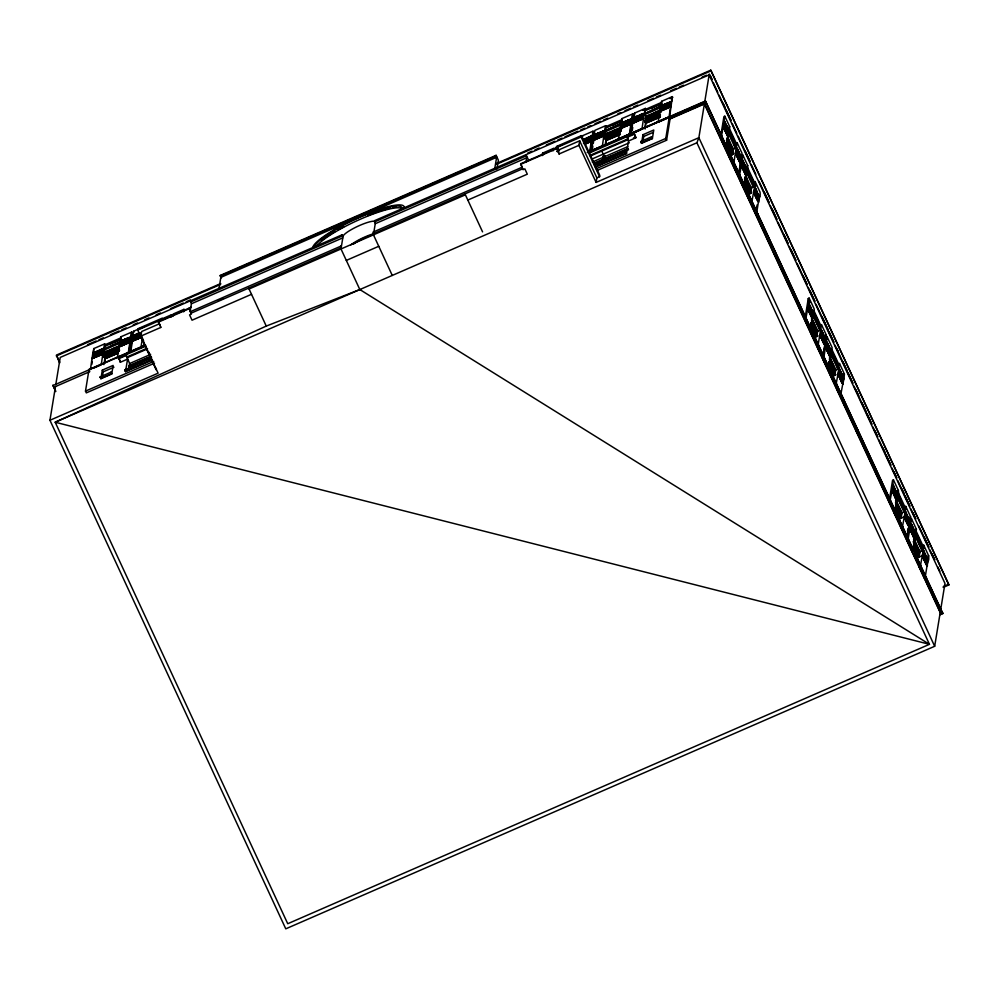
<?xml version="1.0" encoding="UTF-8"?>
<svg xmlns="http://www.w3.org/2000/svg" width="999" height="999" viewBox="0 0 999 999"><rect width="100%" height="100%" fill="white"/><g stroke="black" fill="none" stroke-linecap="round" stroke-linejoin="round"><path stroke-width="1.5" d="M725.499 125.911C725.873 129.383 729.233 132.842 726.46 127.285C723.451 122.34 727.035 134.241 727.459 129.52L725.249 124.75L725.099 128.247L727.309 133.004L727.921 129.321C728.521 126.511 723.738 123.589 725.749 124.313M727.222 130.919L725.736 126.948M737.312 152.785L739.422 157.442L738.211 152.81L739.959 157.218L738.698 155.232M743.493 165.359L745.242 169.768L743.756 165.797M743.506 164.76C746.041 173.639 746.84 166.883 743.044 164.985M755.331 191.633L757.292 196.154L755.793 191.246L758.253 196.753L759.19 196.116L758.74 195.155L757.841 195.542L758.74 195.155M812.312 313.336C814.41 313.211 811.812 310.389 813.174 313.187L812.574 316.87L812.724 312.212L811.5 312.874L809.627 308.142M823.875 339.136L823.501 341.608L824.55 337.724L822.427 332.48L821.528 332.879L821.927 334.091L822.839 333.691L822.427 332.48M841.071 375.999L842.244 378.009L840.234 373.139L841.882 378.184L839.897 374.375L840.359 371.815L839.759 375.499L841.97 380.269L839.859 376.885M894.142 489.597L896.315 494.418L894.217 489.572L894.08 491.371L895.803 494.08M906.218 515.859C907.854 512.649 906.405 516.958 908.84 519.492L908.241 523.189L906.031 518.419L906.18 514.922L908.391 519.692L908.166 521.078L905.968 516.283L907.454 520.267L908.066 521.128L909.29 520.467L909.14 525.124L909.739 521.441L909.377 519.992L908.466 520.379L908.878 521.59L909.777 521.203L909.377 519.992M914.335 533.266L912.237 528.421L914.335 533.266L913.523 535.739L914.572 531.855L912.437 526.61L911.538 526.997L911.95 528.209M924.437 554.932C926.972 563.811 927.759 557.055 923.963 555.157M59.59 363.024L56.456 355.07L220.742 283.541M55.632 391.596L52.922 385.152L55.682 391.121M696.902 142.782L929.445 644.318L287.737 923.725L55.195 422.227L696.902 142.782L698.863 137.687L704.382 103.983L940.196 612.587L934.677 646.278L285.776 928.833L49.95 420.267L55.469 386.576M55.782 384.627L60.24 357.417L342.207 234.765L343.057 236.313A17.832 3.322 -24.9 0 1 357.804 226.286A17.832 3.322 -24.9 0 1 375.124 221.416M154.545 363.174L86.314 392.882L85.489 391.121L89.036 369.455L90.422 369.518L92.845 353.034L103.659 348.326L93.756 353.084L93.719 356.668M104.52 355.731L104.67 343.856L93.856 348.564L92.845 353.034M91.808 364.41L92.308 361.413M93.282 355.432L93.856 348.564M93.444 358.379L93.069 357.255L94.068 356.818L94.48 357.704L93.481 358.129L93.069 357.255M93.756 353.084L94.793 352.41L95.192 353.296M94.43 357.942L94.068 356.818M94.106 356.581L94.705 352.884L93.719 353.321L93.119 357.005L94.106 356.581L94.518 357.467M94.793 352.41L95.117 353.771M95.742 352.222L96.766 351.548L97.178 352.435M95.305 356.593L95.704 354.233M96.004 356.193L95.017 356.631L96.004 356.193L96.416 357.08M98.401 356.218C98.551 354.37 96.091 355.432 97.415 356.643M97.727 351.361L98.751 350.686L99.163 351.561M100.3 355.394C100.424 353.571 98.114 354.583 99.388 355.781M100.649 349.862L101.011 350.986L100.649 349.862L99.75 350.249L100.112 351.373M99.962 354.033L100.562 350.337L95.704 352.46L95.092 356.144L99.962 354.033L100.337 355.144M100.562 350.337L100.549 352.16L96.591 353.471M101.286 354.957L100.911 353.833L101.91 353.409L102.31 354.283M102.997 350.125L102.622 349.001L101.636 349.425L101.361 354.483L100.949 353.596L101.561 349.912L102.547 349.475L102.36 354.046M102.273 354.533L101.91 353.409M102.622 349.001L102.959 350.362L101.973 350.786M93.132 368.344L101.236 364.81L103.659 348.326M103.859 348.763L104.67 343.856M100.911 378.733L102.323 370.117L113.137 365.409L111.726 374.013L100.911 378.733L100.1 376.96L100.986 378.296L110.452 374.175M103.896 364.61L104.858 358.741L103.908 356.094L118.781 349.625M112.313 351.498L105.557 351.985L104.808 356.568L112.338 351.361M102.248 377.335L103.147 371.89L102.323 370.117M104.645 363.087L105.295 358.653L117.894 353.334M112.525 351.273C113.174 353.022 113.574 352.522 105.232 356.481M112.6 350.849L112.949 348.663L112.7 351.074L106.019 351.685L110.065 351.398M112.725 353.221L113.087 351.036L119.655 350.199L116.883 351.411M119.643 346.191L113.262 350.824L113.511 348.414L119.156 346.228M100.1 376.96L110.926 372.165L111.726 374.013M116.159 357.617L117.457 357.742L119.88 341.258L130.906 336.988L131.706 332.08L120.891 336.788L119.88 341.258M110.365 343.968L121.179 339.26L120.891 336.788M120.479 346.603L120.117 345.479M121.179 339.26L114.435 342.095M120.767 344.892L120.754 341.546L120.155 345.242L121.141 344.805L121.741 341.121L104.42 348.726M125.824 369.717L127.56 359.128L120.355 362.262L118.856 357.867L122.465 356.293L122.602 355.419L145.292 345.542M121.478 346.166L121.104 345.042L105.145 351.96M121.791 340.871C116.808 342.794 133.704 335.439 128.634 337.899M121.753 344.455L121.741 341.121M122.465 345.741L122.09 344.618L123.089 344.18L123.501 345.067M122.502 345.492L122.74 340.684L127.61 338.561L127.585 340.397M122.815 340.209L123.189 341.333L124.213 340.659L123.814 339.772L122.815 340.209L123.227 341.084L124.213 340.659M122.34 344.817L122.939 341.134L127.81 339.011M123.089 344.18L123.451 345.304M123.814 339.772L124.176 340.896M120.355 362.262L118.856 357.867M124.763 339.585L125.787 338.911L126.161 340.035L122.552 342.158L127.335 339.86L125.2 340.347M125.025 343.556L124.076 343.756L124.45 344.88M126.748 338.723L127.647 338.324M126.923 342.732L126.061 342.882L126.436 344.006M122.053 344.855L127.21 342.694L127.61 338.561M128.322 343.181C127.01 341.97 129.458 340.909 129.321 342.757M128.596 338.137L127.997 341.82L128.983 341.396L129.583 337.699L128.596 338.137L128.396 342.707M149.688 356.78L128.659 365.934L129.071 366.82L129.608 363.549L126.061 354.72L145.891 346.091M125.512 371.665L124.7 369.817L125.512 371.665L152.41 359.952M126.061 354.72L126.948 357.804L147.577 348.826M128.784 352.123L128.272 353.034L130.694 336.551M128.921 352.485L131.706 332.08M130.082 352.247L132.505 335.764L139.261 332.829M139.773 334.103L139.361 333.229L132.705 336.213L133.504 331.293L144.318 326.586M130.732 351.636L132.442 341.159M133.104 341.109C131.781 339.897 134.241 338.823 134.091 340.671M133.379 336.051L132.767 339.747L133.766 339.31L134.365 335.627L133.379 336.051L133.179 340.622M134.403 335.389L133.454 335.577L133.816 336.7M151.436 357.492L128.996 367.257L128.659 365.934M135.077 340.247L134.715 339.123L135.702 338.686L136.114 339.573M140.422 333.516L135.564 335.639L134.952 339.323L135.352 335.189L140.422 333.516L139.823 337.2L134.678 339.36M136.388 334.515L135.389 334.952L135.802 335.839L136.801 335.402M135.702 338.686L136.076 339.81M137.725 330.045L137.937 328.733L162.275 318.132L162.063 319.443L137.725 330.045L156.144 369.767L156.368 368.456M136.651 338.499L137.687 337.824L138.062 338.948L137.687 337.824M137.375 334.091L138.411 333.416L138.824 334.303M138.411 333.416L138.774 334.54M138.674 337.387L139.086 338.274L139.985 337.887L139.585 337L138.674 337.387L139.048 338.511M139.823 337.2L140.222 333.067M140.946 337.687L140.572 336.563L141.558 336.139M49.95 420.267L158.104 373.176L140.909 336.089L141.658 331.506L159.228 323.863M135.489 349.9L140.896 347.54L142.457 337.987M143.806 345.829L144.281 342.907M140.909 336.089L160.739 327.46L158.379 321.503L191.146 307.267M160.739 327.46L160.839 326.81M170.966 317.257L171.366 314.81L161.9 318.931M172.765 316.483L173.164 314.036L183.978 309.328L184.178 311.463M183.579 311.775L183.978 309.328M251.511 294.305L192.033 320.204L189.573 314.897L191.371 314.123L189.023 308.167L190.971 313.236L340.584 248.052L340.896 246.129L190.909 311.438M190.147 311.413L191.396 303.771L190.797 300.699M218.893 289.211L220.829 277.385L220.317 275.399L496.103 155.32L498.364 160.177L496.928 168.906M340.896 246.129L341.308 247.015L342.807 237.849L342.207 234.765M359.827 289.548L929.445 644.318L55.195 422.227L266.258 326.086L359.827 289.548L340.584 248.052M521.903 167.32L373.339 232.005L373.751 232.879L375.249 223.714L374.65 220.642L709.153 74.863L944.979 583.428L940.521 610.639M392.27 275.424L373.027 233.928L373.339 232.005M465.359 194.817L249.063 288.998M482.567 231.868L464.96 193.893M494.68 169.131L496.615 157.293L496.103 155.32M467.819 200.075L527.31 174.176L524.85 168.881L523.051 169.668L520.691 163.749L556.743 148.052L559.103 153.971L578.921 145.342L579.67 140.797L558.041 150.212L556.818 147.565L557.03 146.254L581.356 135.652L599.787 175.387L599.575 176.698L596.865 177.872L596.116 182.417L698.863 137.687L934.677 646.278M525.911 162.375L526.673 157.792L526.061 154.72L528.683 160.364M542.207 155.582L542.607 153.134L553.421 148.426L553.833 149.301M542.819 155.27L542.607 153.134M553.021 150.874L553.421 148.426M559.103 153.971L556.743 148.052M558.141 150.624L557.117 151.286L558.141 150.624L558.553 151.498M599.575 176.698L581.143 136.963L581.356 135.652M581.868 138.324L582.267 135.864L593.081 131.156L590.297 151.523M583.916 141.096C593.843 134.49 584.427 145.067 584.115 139.76L589.185 138.087M585.139 139.086L584.153 139.523L592.282 136.064L593.081 131.156M585.414 143.069L586.45 142.395L586.85 143.269M586.138 138.661L587.125 138.224M586.45 142.395L586.813 143.519M589.06 137.163L589.435 138.287L589.06 137.163L588.161 137.55L588.523 138.674M588.748 142.445L588.985 137.637M584.265 141.334C585.701 143.369 591.146 135.926 588.586 141.771L584.927 143.357M589.697 142.258L589.323 141.134L590.322 140.709L590.734 141.583M589.735 142.02L589.972 137.213L590.958 136.776L590.771 141.346M591.408 137.425L591.046 136.301L590.047 136.726L589.772 141.783M590.696 141.833L590.322 140.709M591.046 136.301L591.371 137.662L590.384 138.087M590.159 151.161L602.272 146.578L602.622 145.729L590.159 151.161L589.647 152.11L592.07 135.627L582.604 139.748M591.458 151.286L593.881 134.84L604.894 130.569L593.881 134.84M594.08 135.277L594.88 130.37L605.694 125.662L605.257 131.781L606.168 133.766L605.357 138.749L609.415 136.988M592.357 149.176L592.844 146.191M593.331 143.207L593.831 140.222M594.48 140.147L594.118 139.023L595.104 138.586L595.516 139.473M594.155 138.774L594.755 135.127L595.741 134.69L594.555 139.66L595.741 134.69M595.779 134.453L594.83 134.653L595.154 136.014M595.479 139.71L595.104 138.586M595.953 136.801L595.554 139.236L595.142 138.349M596.465 139.273L596.091 138.149L597.09 137.725L597.452 138.849M596.728 134.266L596.341 138.362L596.728 134.266L601.598 132.143L601.211 136.239L601.598 132.143M596.765 134.028L597.802 133.354L598.176 134.478M598.751 133.167L599.787 132.492L600.149 133.616M598.451 138.411C597.14 137.2 599.587 136.139 599.437 137.987M601.336 137.163C601.46 135.34 599.15 136.351 600.424 137.55M601.148 133.179C599.862 131.98 602.172 130.969 602.047 132.792M602.322 136.726L601.947 135.602L602.946 135.177L603.359 136.051M602.584 131.718L601.997 135.365L602.984 134.927L603.583 131.281L602.584 131.718L602.597 135.027M602.634 131.468L603.658 130.807L604.07 131.681M602.946 135.177L601.91 135.839M603.396 135.814L603.583 131.281M602.272 146.578L604.695 130.132M604.894 130.569L605.694 125.662M605.581 130.644L620.342 123.938M606.006 128.022L622.127 120.742M621.166 130.807L604.907 138.087L621.128 131.019M605.182 144.905L605.894 140.509L604.944 137.862M613.723 132.879L613.985 130.469L613.723 132.879L606.593 133.791L605.844 138.337C613.923 134.128 614.497 135.315 613.561 133.079M602.06 162.812L602.522 160.015L594.105 163.674M602.996 160.452L603.134 156.306L604.932 155.519L604.807 159.678L604.932 155.519M606.593 133.791L606.218 136.014M605.694 144.855L606.331 140.422L620.317 134.49M603.871 162.025L604.32 159.228L628.159 148.851M619.929 132.068L614.123 132.842L613.873 135.202M614.298 132.63L614.547 130.22L614.298 132.63L620.679 127.997M617.12 139.46L618.493 139.51L620.916 123.064L631.93 118.794L620.916 123.064M621.116 123.514L621.927 118.594L632.742 113.886L629.957 134.253M621.515 128.371L621.153 127.248M621.79 123.352L621.191 127.01L622.177 126.573L622.777 122.927L621.79 123.352L621.603 127.884M622.814 122.677L621.828 123.114L622.24 124.001L623.226 123.564M622.514 127.934L622.14 126.811L606.168 133.766M623.501 127.51C622.19 126.299 624.637 125.225 624.5 127.073M629.083 121.016L628.184 121.403L627.772 120.529L628.721 119.892L629.12 120.779L623.975 122.927L623.376 126.586L623.776 122.49L628.846 120.817L628.246 124.463L623.089 126.623M624.8 121.816L623.813 122.253L624.213 123.139L625.212 122.702M625.074 125.762L626.111 125.087L626.473 126.211L626.111 125.087M625.786 121.391L626.823 120.717L627.197 121.841M628.408 125.15L627.996 124.263L627.097 124.65L627.472 125.774M628.184 121.403L627.809 120.28M628.246 124.463L628.633 120.367M629.358 124.95L628.995 123.826L629.982 123.401L630.394 124.288M629.632 119.942L629.033 123.589L630.019 123.164L630.619 119.505L629.632 119.942L629.645 123.252M629.67 119.705L630.656 119.268M595.317 167.108L626.473 153.534L628.533 140.996L627.035 136.588L588.798 153.247M630.357 124.525L629.982 123.401M626.473 153.534L625.674 151.686L594.492 165.335M618.493 139.51L629.308 134.803L631.73 118.357M631.93 118.794L632.742 113.886M630.781 134.153L630.644 135.027L634.24 133.454L635.739 137.862L628.533 140.996M629.732 133.966L631.118 134.016L633.528 117.57L644.555 113.299L645.354 108.391L634.54 113.099L633.741 118.019C636.6 118.819 644.542 110.215 642.694 115.085L643.681 114.66M632.255 130.419L632.742 127.435M633.478 122.952L634.402 117.857L635.401 117.432L635.202 121.965L634.215 122.39L634.402 117.857M634.477 117.383L634.852 118.506L635.839 118.069L635.476 116.945L634.477 117.383L634.889 118.269L635.888 117.832L635.476 116.945M634.465 116.97L634.54 113.099M635.127 122.44L634.765 121.316L633.766 121.753M635.401 117.432L634.178 122.64M636.126 122.015C634.802 120.804 637.262 119.73 637.112 121.578M641.458 115.322L636.588 117.445L635.988 121.091L636.388 116.995L641.258 114.873L641.233 116.708M637.861 116.97L637.462 116.084L636.463 116.521L636.838 117.645M635.739 137.862L634.24 133.454M638.411 115.896L639.397 115.459M640.396 115.035L641.296 114.635M641.021 119.655L641.258 114.873M642.594 117.907L642.969 119.031L641.982 119.455L641.608 118.332L642.594 117.907L643.006 118.794M642.245 114.448L641.645 118.094L642.644 117.67L643.231 114.011L642.245 114.448L642.057 118.981M641.982 119.455L641.608 118.332M617.195 139.385L642.282 128.459L641.932 129.308L644.343 112.862M645.017 121.478L645.829 116.496L644.904 114.51L645.354 108.391M640.721 141.558L641.608 142.894L652.422 138.187L651.548 136.776L640.721 141.558L641.533 143.332L652.359 138.624L653.771 129.995L642.956 134.703L641.533 143.332M659.477 114.123L644.567 120.817L659.44 114.348M644.83 127.635L645.554 123.239L644.605 120.604M653.383 115.609L653.646 113.199L653.383 115.609L646.241 116.521L645.504 121.066M642.881 141.933L643.768 136.463L642.956 134.703M645.104 129.021L645.991 123.152L659.977 117.22M660.351 114.698L653.771 115.572L653.521 117.944M661.238 110.165L653.945 115.36L654.208 112.962L661.8 109.553L645.829 116.496M651.548 136.776L652.359 138.624M656.768 122.19L658.154 122.24L660.564 105.794L671.59 101.536L672.389 96.616L661.575 101.336L660.564 105.794M660.801 109.977L661.176 111.101M661.475 105.844L662.474 105.419M661.45 109.403L661.788 103.471L645.554 110.527M645.217 113.486L662.437 105.657L661.825 109.341L660.839 109.74L661.438 106.418M662.449 108.978L662.437 105.657M663.161 110.24L662.787 109.116L663.773 108.679L664.185 109.565M663.423 105.22L663.024 109.353L663.423 105.22L668.294 103.109L668.269 104.932M663.461 104.982L664.46 104.558M663.773 108.679L664.148 109.803M664.772 108.254L665.147 109.378L666.133 108.941L665.759 107.817L664.772 108.254L665.147 109.378M665.446 104.121L666.483 103.446L666.845 104.57M666.72 107.63L667.657 106.993L668.019 108.117L667.12 108.516L666.758 107.392M667.894 107.23L668.294 103.109M668.331 102.86L667.469 103.022L667.844 104.146M668.643 106.568L669.642 106.131L668.643 106.568L669.055 107.442M669.28 102.672L668.681 106.356L669.667 105.931L670.279 102.248L669.28 102.672L669.692 103.559L670.679 103.122L670.279 102.248M670.354 101.761L669.318 102.435L670.354 101.761L670.766 102.647M670.279 105.582L670.679 103.122M656.855 122.115L669.318 116.696L668.968 117.532L671.378 101.086M596.927 170.554L666.595 140.222L665.771 138.449L669.255 117.158L588.236 152.672M669.605 116.995L672.389 96.616M666.595 140.222L670.079 118.931L669.255 117.158M704.707 102.035L709.29 74.001M939.959 614.81L942.819 613.561L705.444 100.999L587.225 152.472M943.193 587.387L948.913 584.902L710.776 70.167L496.478 163.474M720.416 137.987L723.925 116.596L724.824 116.209L729.745 126.798L728.209 134.952L728.371 130.295L724.025 121.116L724.824 116.209M721.615 135.789L724.025 121.116M724.65 127.273L724.799 122.615L723.9 123.002L723.751 127.66L724.65 127.273L725.249 123.589L724.887 122.128L723.988 122.527M724.125 126.786L724.575 127.747L723.676 128.147M724.887 122.128L725.299 123.339L724.387 123.739M725.249 124.75L725.486 126.511M724.163 128.871L725.062 128.484L724.125 129.121M725.062 128.484L725.474 129.695L724.575 130.082M726.198 125.287L725.786 124.076M725.062 130.819L725.961 130.419L725.024 131.056M726.198 127.622L725.786 126.411L726.685 126.011L725.749 126.648M725.961 130.419L726.373 131.631L725.474 132.03M727.097 127.223L726.685 126.011M727.06 129.47L727.996 128.846L727.584 127.959L726.685 128.347L727.06 129.47L727.996 128.846M725.961 132.755L726.86 132.368L725.923 133.004M727.584 127.959L726.648 128.596M726.822 134.615L727.722 134.216L726.822 134.615L727.235 135.827L728.134 135.427L727.722 134.216M726.86 132.368L727.235 133.491L726.335 133.878M727.921 131.656L728.82 131.269L728.446 129.808L727.547 130.207M723.176 126.249L728.096 136.838L726.31 147.752L727.547 148.676M728.096 136.838L729.382 131.518L724.475 120.916M728.908 143.381L729.27 141.196L728.009 138.474M726.435 140.26L729.058 143.706L728.708 145.891L727.447 143.182M728.708 143.332L729.27 141.196M729.52 141.746C724.425 135.689 740.571 160.04 729.382 143.831M728.958 146.441L729.095 144.356M730.182 145.567L732.854 149.076L732.717 151.211M732.105 153.659L733.079 148.988L729.27 144.543M725.786 144.006L731.081 155.257L732.429 154.658L726.935 142.52M727.597 137.025L733.316 149.213L732.504 154.221L733.403 153.834L732.467 154.445M733.316 149.213L735.351 148.327L736.201 143.082L728.833 127.198L729.745 126.798M737.362 171.591L733.678 163.649L736.3 147.602L741.67 158.004L736.75 147.402M736.3 147.602L737.112 142.695L736.201 143.082M736.438 153.022L736.9 153.996L735.988 154.395L735.539 153.421L736.438 153.022L735.501 153.659M736.675 150.225C738.773 150.1 736.176 147.278 737.537 150.075L736.638 150.462L736.038 154.146L736.937 153.759L737.087 149.101M737.574 152.16C739.21 148.963 737.761 153.272 740.197 155.807L739.597 159.503L737.387 154.733L737.537 151.236L739.747 156.006L739.148 159.69L736.937 154.92L737.537 150.075M736.438 155.357L737.349 154.97L736.4 155.607M737.349 154.97L737.761 156.181L736.85 156.568M737.349 157.305L738.249 156.918L737.299 157.542M738.923 152.747L739.372 153.721L738.473 154.108M738.249 156.918L738.661 158.129L737.749 158.516M738.249 159.253L739.148 158.853L738.211 159.49M739.834 154.683L740.234 155.569L739.335 155.956M739.148 158.853L739.522 159.977L738.611 160.364M739.797 160.602L739.747 157.168M739.784 156.93L740.234 157.904C742.344 157.78 739.735 154.957 741.096 157.755L740.496 161.438L740.646 156.781L739.51 157.367M738.81 172.877L740.371 163.324L735.464 152.735M741.221 158.204L742.02 153.284L737.112 142.695M739.41 176.011L742.482 159.765L746.34 169.231M742.032 159.965L742.844 155.057L741.945 155.444L738.511 176.398L737.999 175.836M742.669 166.121L742.819 161.463L741.92 161.85L741.77 166.508L742.669 166.121L743.268 162.437L742.894 160.976L741.995 161.376M741.27 165.784L742.17 165.384L741.233 166.021M742.17 165.384L742.582 166.596L741.683 166.995M742.894 160.976L743.306 162.188L742.407 162.587M744.317 170.866L742.669 167.283L743.268 163.599L743.119 167.095L745.329 171.853L745.928 168.169L743.793 162.924L742.894 163.312M742.17 167.72L743.081 167.333L742.132 167.969M743.081 167.333L743.493 168.544L742.582 168.931M743.793 162.924L744.205 164.136L743.306 164.523M743.081 169.668L743.98 169.268L743.031 169.905M743.793 165.26L744.705 164.86L743.756 165.497M743.98 169.268L744.392 170.479L743.481 170.879M745.104 166.071L744.705 164.86M745.067 168.319L746.003 167.695L745.604 166.808L744.705 167.195L745.067 168.319L746.003 167.695M743.98 171.603L744.879 171.216L743.943 171.853M743.268 163.599L745.704 169.555M745.604 166.808L744.655 167.445M744.842 173.464L745.741 173.064L744.842 173.464L745.242 174.675L746.153 174.276L745.741 173.064M746.003 170.03L746.915 169.63L746.465 168.656L745.554 169.056L746.003 170.03L746.915 169.63M745.329 174.188L746.228 173.801L746.465 168.656M745.566 187.525L744.317 186.601L746.103 175.687L741.196 165.097M742.844 155.057L747.751 165.647L747.402 170.367L742.482 159.765M746.103 175.687L747.402 170.367M747.277 180.045C746.478 185.302 748.476 178.159 746.016 177.322M746.49 184.84L747.077 182.555L744.442 179.108M747.539 180.594C742.444 174.538 758.578 198.888 747.402 182.68M750.511 190.16L750.873 187.924L748.201 184.415M747.939 184.628L750.486 190.285L751.098 187.837L747.102 183.204M743.805 182.854L749.088 194.106L750.436 193.506L744.954 181.368M745.616 175.874L751.335 188.049L750.511 193.069L751.373 192.894L750.474 193.294M753.795 183.292L746.64 167.295L753.995 183.304M751.335 188.049L753.358 187.175L754.22 181.93L755.119 181.543L760.039 192.133C761.463 206.206 752.235 184.89 755.119 181.543M754.769 186.251L751.698 202.497L752.11 201.648M754.245 191.771L754.645 189.31L755.556 188.923C754.183 186.126 756.792 188.948 754.695 189.073M753.558 192.27L754.457 191.87L753.521 192.507M754.045 192.994L754.944 192.607L755.107 187.949M754.457 191.87L754.869 193.082L753.97 193.481M754.944 192.607L755.556 188.923M755.594 191.009C757.23 187.812 755.768 192.12 758.216 194.655L757.604 198.351L755.394 193.581L755.556 190.085L757.766 194.855L757.155 198.539L754.944 193.769L755.319 191.471M754.457 194.206L755.356 193.818L754.42 194.455M755.806 194.793L754.869 195.417L755.806 194.793L755.356 193.818M755.356 196.154L756.255 195.767L755.319 196.391M756.942 191.596L757.392 192.57L756.493 192.957M756.705 196.728L755.768 197.365L756.705 196.728L756.255 195.767M757.841 193.531L758.253 194.418M756.255 198.102L757.155 197.702L757.567 198.589L756.63 199.213M757.804 199.45L758.216 196.99L755.856 191.783M756.643 207.767L757.105 204.907M758.703 195.392L758.516 200.287L758.666 195.629L757.529 196.216M756.83 211.726L758.391 202.173L753.483 191.583M758.391 202.173L759.677 196.853M805.094 317.969L808.278 298.514L809.178 298.127L814.098 308.716C815.521 322.789 806.293 301.473 809.178 298.127M808.828 302.834L805.756 319.081L806.218 318.281M807.579 309.091L808.516 308.454L808.928 309.665L808.029 310.065L807.579 309.091L808.516 308.454M808.503 307.13L808.104 309.578L809.003 309.19L809.615 305.507L809.24 304.046L808.341 304.445M809.003 309.19L809.165 304.533L808.266 304.92M809.652 305.257L809.24 304.046M809.24 306.381L810.139 305.994L812.274 311.238L811.213 315.122L809.003 310.352L809.39 308.054M808.928 312L809.864 311.376L809.415 310.402L808.516 310.789L808.928 312L809.864 311.376M809.415 310.402L808.478 311.039M811.675 314.935L809.452 310.165L810.064 306.468L811.825 311.438L811.213 315.122M810.551 307.205L810.139 305.994M809.415 312.737L810.314 312.35L809.377 312.974M811.001 308.179L811.45 309.153M810.776 313.311L809.827 313.948L810.776 313.311L810.314 312.35M810.314 314.685L811.225 314.285L810.276 314.922M811.225 314.285L811.588 315.409L810.689 315.796M811.001 310.514C812.05 309.041 813.099 311.313 811.413 311.388M811.875 316.034L811.825 312.6M807.542 308.167L812.449 318.756L810.664 329.67L811.9 330.594M812.449 318.756L813.748 313.436M813.261 325.299L813.848 323.014L811.737 319.043M813.748 325.749L814.098 323.564L817.257 330.357L813.523 325.849L817.432 330.906L816.683 335.489M814.61 339.76L815.072 336.9L810.651 327.347M814.747 339.71L815.072 336.9M816.058 334.278C807.779 309.902 823.713 348.838 813.648 326.323L817.207 331.006L817.07 333.129M810.526 326.573L815.434 337.175L816.782 336.588L810.676 323.114M811.138 316.77C812.187 315.259 813.311 317.682 811.588 317.744L817.681 331.131L816.857 336.151L817.719 335.976L816.82 336.363M817.681 331.131L819.704 330.244L820.566 325L813.81 310.439M821.116 329.333L826.023 339.922L820.666 329.52L818.031 345.567L818.456 344.73M820.666 329.52L821.465 324.613L820.566 325M821.028 332.143L821.977 331.506L821.528 330.544L820.616 330.931L821.028 332.143L821.977 331.506M821.528 330.544L821.29 335.676L821.44 331.019L820.541 331.406L820.991 332.38L821.89 331.993M823.95 341.421L821.74 336.651C818.243 323.688 827.522 345.404 823.051 337.15M821.927 334.091L822.876 333.454M820.803 337.287L821.702 336.888L820.766 337.525M821.702 339.223L822.602 338.836L821.702 339.223L822.115 340.434L823.014 340.047L822.602 338.836M821.702 336.888L822.115 338.099L821.215 338.499M822.427 334.815L823.326 334.428L822.389 335.052M823.738 335.639L823.326 334.428M823.501 340.771L823.875 341.895L822.976 342.295L822.602 341.171L823.501 340.771L822.564 341.408M823.326 336.763L824.225 336.363L823.288 337M824.6 337.487L824.225 336.363M823.95 343.756L824.55 340.06L825.461 339.672C824.088 336.875 826.697 339.697 824.6 339.822M823.463 343.019L824.362 342.632L823.426 343.256M825.461 339.672L824.849 343.356L825.012 338.698M819.817 334.653L824.737 345.242L822.389 357.867L835.152 384.802L836.513 383.616L834.664 384.353L835.152 384.802M825.574 340.122L826.373 335.214L821.465 324.613M823.114 356.818L826.298 337.362L825.474 335.602L826.373 335.214M826.847 341.683L831.755 352.285L826.398 341.883L823.763 357.929L824.163 356.968M826.398 341.883L827.197 336.975L826.298 337.362M826.947 348.514L826.048 348.913L825.586 347.939L826.535 347.302L826.985 348.276L826.086 348.676M826.523 345.979L826.123 348.426L827.022 348.039L827.172 343.381L826.273 343.768M826.535 347.302L825.586 347.939M827.259 345.229L828.159 344.842L830.281 350.087L829.232 353.971L827.022 349.2L827.259 342.894L826.348 343.294M827.671 344.106L827.259 342.894M827.434 349.25L827.884 350.224L826.985 350.612L826.535 349.638L827.434 349.25L826.498 349.887M829.682 353.783L827.472 349.013L828.071 345.317L829.832 350.287M827.884 350.224L826.947 350.849M828.571 346.054L828.159 344.842M827.434 351.586L828.333 351.198L827.397 351.823M828.783 352.16L827.846 352.797L828.783 352.16L828.333 351.198M829.47 348.002L829.058 346.79L828.121 347.415M828.333 353.534L829.232 353.134L828.296 353.771M829.919 348.963L830.331 349.85L829.42 350.237M829.232 353.971L829.532 351.161L827.647 346.99M829.607 354.258L829.232 353.134M829.832 351.448L829.682 356.119L830.581 355.719L831.193 352.035C829.819 349.238 832.429 352.06 830.331 352.185M830.581 355.719L830.743 351.061L829.37 351.586L827.409 347.065M825.549 347.015L830.469 357.605L828.683 368.519L829.919 369.443M831.305 352.485L832.105 347.565L827.197 336.975M830.469 357.605L831.755 352.285M829.682 362.175L831.43 364.473L831.081 366.658L829.182 362.587M829.807 361.338C832.055 367.944 832.454 359.365 829.744 357.892M831.755 364.598L832.117 362.412L835.264 369.205L831.53 364.697L835.226 369.855L835.089 371.978M832.617 378.609L833.228 375.686L828.658 366.196M834.702 374.338L835.451 369.755L831.892 365.072L834.065 373.127M828.533 365.422L833.453 376.024L834.802 375.437L828.695 361.963M829.557 356.73L835.688 369.98L834.877 375L835.738 374.825L834.839 375.212M835.688 369.98L837.724 369.093L838.573 363.848L831.817 349.288M836.051 384.415L839.123 368.181L842.969 377.647M838.673 368.369L839.485 363.461L838.573 363.848M838.611 373.688L838.561 370.254L839.46 369.867L839.31 374.525L839.909 370.841L839.535 369.393L838.636 369.78M839.947 372.939L840.883 372.302L840.434 371.328L839.535 371.728L839.947 372.939L840.883 372.302M839.672 375.974L838.773 376.373M841.97 380.269L842.569 376.573L840.434 371.328M839.722 375.736L840.122 376.948L839.222 377.347M840.883 374.637L841.795 374.238L841.333 373.276L840.434 373.663L840.883 374.637L841.795 374.238M839.709 378.072L840.621 377.684L839.672 378.309M841.333 373.276L840.396 373.901M840.621 377.684L841.033 378.896L840.122 379.283M840.983 381.143L841.932 380.507L841.52 379.62L840.621 380.02L840.983 381.143L841.932 380.507M841.52 380.457L842.12 376.773M841.333 375.612L842.244 375.212L841.295 375.849M842.607 376.336L842.244 375.212M841.882 383.079L842.831 382.442L842.382 381.481L841.47 381.868L841.882 383.079L842.831 382.442M841.97 382.605L842.569 378.908M842.382 381.481L841.433 382.105M843.506 378.284L843.094 377.073L842.869 382.205L843.019 377.547L841.882 378.134M840.409 396.678L842.744 384.091L837.836 373.501M839.485 363.461L844.392 374.063L844.043 378.771L839.123 368.181M842.744 384.091L844.043 378.771M889.06 501.698L888.66 500.786M889.385 499.737L892.569 480.282L893.468 479.895L898.388 490.484C899.812 504.557 890.584 483.241 893.468 479.895M893.431 510.501L889.135 501.236L890.034 500.849L893.118 484.602M890.459 500.037L890.034 500.849M892.631 486.213L893.531 485.814L892.631 486.213L893.031 487.425L893.943 487.025L893.531 485.814M892.594 490.122L892.544 486.688L893.443 486.301L893.293 490.959L892.394 491.346M891.87 490.859C892.919 489.348 894.03 491.77 892.319 491.833M893.293 490.959L893.493 486.063M895.504 496.89L893.743 491.933C893.78 484.94 893.655 491.058 895.666 493.606M892.806 492.557L893.705 492.17L892.769 492.807M893.531 488.149L894.43 487.762L896.565 493.007L895.953 496.703M893.705 492.17L894.117 493.381L893.218 493.768M893.705 494.505L894.605 494.118L893.668 494.742M894.43 490.097L895.329 489.71L894.392 490.334M894.605 494.118L895.017 495.329L894.117 495.716M895.741 490.921L895.329 489.71M894.605 496.453L895.504 496.053L894.567 496.69M895.329 492.045L896.228 491.645L895.291 492.282M895.903 495.604L895.504 498.064L896.403 497.664L897.015 493.981L896.103 494.368M895.504 496.053L895.878 497.177L894.979 497.564M896.228 491.645L896.602 492.769L895.703 493.156M896.353 496.578L895.953 499.038L896.852 498.638L897.464 494.955L897.09 493.506L896.19 493.893M895.916 499.275L895.466 498.301L896.365 497.914L895.429 498.538M897.539 494.468L896.602 495.104L897.539 494.468L897.09 493.506M891.82 489.935L896.74 500.524L894.954 511.438L896.19 512.387M896.74 500.524L898.026 495.204M897.914 504.882L897.552 507.067L897.914 504.882L896.016 500.811M901.722 512.674L897.939 508.091L901.11 515.134L900.748 517.357L901.722 512.674L897.801 507.617L898.388 505.332L898.039 507.517L901.535 512.125L898.163 505.432M896.24 500.711L901.96 512.899L901.148 517.919L902.01 517.744L899.724 518.943L894.43 507.692M904.42 508.129L897.889 493.456M901.96 512.899L903.995 512.012L904.857 506.768L905.756 506.381L910.663 516.982C912.05 535.551 898.8 492.295 909.252 520.566M904.157 531.306L902.322 527.335L905.394 511.101M904.944 511.288L905.756 506.381M904.832 513.174L904.682 517.844L905.581 517.445L905.731 512.787M904.182 517.107L905.082 516.72L904.145 517.345M907.229 522.19L905.581 518.618L906.18 513.761C904.819 510.964 907.417 513.786 905.319 513.911M905.082 519.055L905.993 518.656L905.044 519.293M905.993 518.656L906.405 519.867L905.494 520.267M905.993 520.991L906.892 520.604L905.943 521.228M906.892 520.604L907.304 521.815L906.393 522.202M908.016 517.407L907.616 516.196L906.667 516.82M906.892 522.939L907.791 522.539L906.855 523.176M908.478 518.369L908.878 519.255M907.791 522.539L908.166 523.663L907.254 524.063M906.642 539.522L906.805 535.464M907.504 531.181L907.966 528.321M909.065 525.611L908.653 524.4L907.704 525.024M907.454 536.563L909.015 527.01L904.107 516.421M907.641 537.087L910.589 519.13L909.764 517.37L910.663 516.982M906.667 539.672L912.399 552.035L907.154 540.084L908.054 539.697L910.676 523.651L916.046 534.053L911.125 523.451M910.638 525.062L911.538 524.662L910.638 525.062L911.051 526.273L911.987 525.636L911.538 524.662M910.676 523.651L911.488 518.743L910.589 519.13M910.613 528.971L910.564 525.536L911.463 525.149L911.313 529.807L910.414 530.194M909.877 529.707C910.926 528.196 912.05 530.619 910.326 530.681M911.313 529.807L911.5 524.912M913.973 535.551L911.762 530.781C911.812 521.066 911.513 534.303 913.823 532.929M910.813 531.406L911.725 531.018L910.776 531.655M911.725 531.018L912.137 532.23L911.225 532.617M912.849 527.822L912.437 526.61M911.725 533.354L912.624 532.966L911.675 533.591M913.298 528.796L912.437 528.946M912.624 532.966L913.036 534.178L912.124 534.565M913.748 529.77L913.348 528.558M913.348 530.881L914.247 530.494L913.298 531.131M913.923 534.453L913.523 536.913L914.422 536.513L915.022 532.829L913.885 533.416M912.624 535.302L913.523 534.902L913.935 535.789L912.986 536.413M914.609 531.618L914.247 530.494M913.486 537.15L914.385 536.763L913.436 537.387M914.422 536.513L914.872 537.487L915.471 533.803L915.109 532.355L914.197 532.742M915.559 533.316L914.609 533.953L915.559 533.316L915.109 532.355M909.839 528.783L914.747 539.373L912.961 550.287L912.062 550.686M915.596 534.253L916.395 529.333L911.488 518.743M914.747 539.373L916.046 534.053M915.921 543.731L915.571 545.916L915.921 543.731L914.035 539.66M919.555 550.973L915.821 546.465L916.183 544.28L916.046 546.366L919.742 551.523L918.768 556.206L919.13 553.983L915.946 546.94L919.742 551.523M915.621 548.988L915.971 546.803L918.143 554.582M912.449 546.54L917.731 557.792L919.08 557.205L913.598 545.067M914.26 539.56L919.979 551.748L919.155 556.768L920.029 556.593L919.117 556.98M915.471 534.927L922.227 549.5M922.439 546.977L915.284 530.981M919.979 551.748L922.002 550.861L922.864 545.616L923.763 545.229L928.683 555.831C930.069 574.4 916.807 531.143 927.259 559.415M922.177 570.154L920.341 566.183L923.413 549.949M922.964 550.137L923.763 545.229M922.839 552.022L922.689 556.693L923.588 556.293L924.2 552.609C922.826 549.812 925.436 552.634 923.338 552.759L922.889 551.785M922.202 555.956L923.101 555.569L922.164 556.193M923.588 556.293L923.75 551.635M923.101 555.569L923.513 556.78L922.614 557.167M925.249 561.038L923.588 557.467L924.2 553.771L926.635 559.727M923.101 557.904L924 557.504L923.064 558.141M924.237 554.707C925.873 551.498 924.412 555.806 926.86 558.341L926.248 562.037L924.038 557.267L924.649 553.583M924 557.504L924.412 558.716L923.513 559.115M924 559.84L924.899 559.452L923.963 560.077M924.899 559.452L925.311 560.664L924.412 561.051M924.687 555.669C925.736 554.158 926.86 556.58 925.136 556.643M925.761 561.625L924.862 562.025M926.485 557.217L926.897 558.104M925.798 561.388L926.173 562.512L925.274 562.912M920.341 566.183L920.753 565.347L918.943 566.158L924.674 578.521L924.812 574.313M927.759 560.289L927.159 563.973L927.309 559.315L926.41 559.715L926.86 560.676L927.759 560.289C926.398 557.492 928.995 560.314 926.897 560.439L926.448 559.465M925.474 575.412L927.035 565.859L922.127 555.269M927.035 565.859L928.321 560.539M942.819 613.561L705.444 100.999M948.913 584.902L710.776 70.167M140.896 347.54L141.309 346.703M733.678 163.649L734.14 162.849M902.322 527.335L902.746 526.498L900.936 527.272L901.423 527.722L894.055 511.838L894.392 513.149M908.054 539.697L908.441 538.736L907.229 537.924M127.11 340.896L122.752 342.595L126.573 340.372M135.152 336.526L139.96 334.365L137.512 336.613L135.127 336.576L139.972 334.503M135.352 336.975L137.4 335.589M596.753 136.176C603.471 130.644 601.648 137.2 596.503 135.652M601.348 133.579C594.055 138.898 596.99 132.318 601.573 133.966M627.06 122.365C632.192 121.666 619.368 126.623 625.811 122.889M628.383 121.803C621.103 127.123 624.025 120.542 628.608 122.203M636.188 118.332L640.022 116.246L641.008 116.309L636.4 118.906L640.759 117.208M636.388 118.781L639.672 116.871M663.224 106.556L667.057 104.47L668.044 104.533L663.436 107.043L668.244 104.982M663.436 107.143L664.859 105.931M100.375 352.41L95.717 354.37M119.231 346.266L113.262 350.824M107.767 354.97L112.625 351.498M113.574 350.824L119.743 346.416M614.185 132.405L621.478 127.21M614.597 132.63L620.779 128.222M661.126 109.94L653.945 115.36M659.477 114.573L654.133 115.285L660.426 110.951M607.18 137.687L613.249 133.079M607.592 137.612L613.661 133.304M646.728 120.192L652.896 115.809M646.84 120.417L653.209 115.822L648.463 119.48M585.002 140.772L588.923 139.373M665.933 105.407L667.719 104.808M220.217 276.049L496.003 155.969M220.829 277.385L496.615 157.293M56.306 355.944L220.604 284.415M496.328 164.348L710.626 71.041M87.537 344.717L96.116 340.984M98.976 339.735L103.259 337.874M110.414 334.765L118.981 331.031M121.841 329.782L126.136 327.922M133.279 324.8L137.562 322.939M144.718 319.83L149.001 317.957M156.144 314.847L160.439 312.974M170.442 308.629L183.304 303.022M186.164 301.773L190.447 299.912M527.772 153.034L532.055 151.174M534.915 149.925L539.21 148.052M546.353 144.942L554.932 141.209M557.792 139.96L562.075 138.099M564.934 136.851L577.797 131.256M580.656 130.007L584.939 128.147M587.799 126.898L590.659 125.649M594.954 123.789L600.661 121.291M603.521 120.055L607.817 118.182M617.819 113.824L620.679 112.587M624.962 110.714L630.681 108.229M633.541 106.98L637.824 105.107M647.839 100.762L653.546 98.264M656.405 97.028L660.701 95.155M670.704 90.797L676.423 88.312M679.283 87.063L683.566 85.202M702.147 77.11L706.43 75.237M190.584 302.01L341.995 236.076M374.438 221.953L525.849 156.019M191.396 303.771L342.807 237.849M375.249 223.714L526.673 157.792M561.987 144.693L555.232 147.64L555.644 148.526M556.818 147.565L581.143 136.963M105.082 344.742L121.304 337.674M606.106 126.548L622.327 119.48L621.927 118.594M643.056 110.452L661.987 102.21L661.575 101.336M670.104 98.676L672.802 97.502M158.279 322.165L188.923 308.816M520.591 164.373L556.643 148.676M121.091 338.936L104.957 346.328M612.749 125.187L622.227 120.954M651.048 108.504L661.862 103.796M668.88 102.71L645.229 113.374M557.08 151.536L559.515 150.474M605.456 130.532L620.329 124.051M111.289 346.004L120.767 341.77M610.963 128.396L620.441 124.163M650.624 111.126L661.45 106.306M95.904 352.897L100.774 350.786M584.315 140.197L589.472 138.037M596.228 135.102L595.242 135.527L594.83 134.653M596.94 134.703L601.798 132.592M663.636 105.669L668.493 103.546M101.049 350.736L100.15 351.136L99.75 350.249M103.034 349.875L102.048 350.312L101.636 349.425M595.192 135.777L596.191 135.34M662.886 106.294L661.887 106.731L661.525 105.607M94.131 354.208L95.155 353.534M121.166 342.432L122.153 341.995M129.008 339.023L129.995 338.586L129.583 337.699M133.779 336.938L134.815 336.263M602.996 132.592L603.995 132.168M622.202 124.238L623.189 123.801M630.032 120.829L631.031 120.392L630.619 119.505M634.815 118.744L635.801 118.307M642.657 115.335L643.643 114.897L643.281 113.774M661.85 106.968L662.849 106.543M104.221 349.975L120.442 342.907M605.257 131.781L621.478 124.713M644.904 114.51L661.126 107.455M218.469 300.499L222.752 298.639M373.027 233.928L522.639 168.781L520.691 163.749M100.949 353.596L101.948 353.159M122.14 344.368L126.998 342.257M134.753 338.886L139.623 336.763M140.609 336.326L141.596 335.901M583.516 143.444L588.374 141.334M589.373 140.896L590.359 140.459M596.128 137.912L600.998 135.802M623.176 126.136L628.034 124.026M635.789 120.654L640.659 118.531M662.824 108.916L667.682 106.793M93.032 357.492L94.031 357.055M96.516 356.056L100.162 354.47M100.874 354.071L101.873 353.646M106.131 351.898L113.049 348.888M120.067 345.716L121.066 345.292M127.909 342.307L128.908 341.87M132.692 340.222L133.679 339.797M140.534 336.813L141.521 336.376M589.285 141.371L590.284 140.946M594.068 139.261L595.067 138.824M596.053 138.399L600.923 136.276M614.085 130.694L607.055 133.491L613.623 132.655M614.647 130.444L620.192 128.034M621.116 127.485L622.102 127.06M628.945 124.076L629.944 123.639M634.715 121.566L633.728 121.99L634.14 122.877M635.714 121.129L640.859 118.968M641.57 118.581L642.557 118.144M653.746 113.424L646.715 116.221L653.284 115.385M662.749 109.353L667.619 107.243M92.008 358.166L102.822 353.459M119.043 346.391L129.858 341.683M131.656 340.896L141.121 336.775M584.477 143.694L591.233 140.747M593.044 139.935L603.858 135.227M620.079 128.159L630.893 123.451M632.692 122.665L643.518 117.957M659.74 110.889L670.554 106.181M92.208 358.604L103.022 353.896M119.243 346.828L130.057 342.12M131.868 341.333L141.334 337.212M584.677 144.143L591.433 141.196M593.244 140.372L604.058 135.664M620.279 128.596L631.093 123.888M632.904 123.102L643.718 118.394M659.939 111.326L670.754 106.618M137.1 339.136L138.099 338.711M112.238 351.136L105.17 354.345L110.926 351.973M119.106 348.151L113.449 350.736L118.794 350.062M621.54 129.346L614.472 132.542L619.83 131.843M646.241 116.521L653.021 115.896L645.953 119.106L653.009 116.034M654.133 115.285L661.201 112.075M113.461 350.599L119.206 348.376M613.374 133.167C588.848 142.557 628.009 129.096 606.693 134.016M620.242 130.182L614.497 132.405M659.889 112.912L654.158 115.147M105.669 356.393L112.425 353.446M613.473 135.215L616.533 133.779M651.773 118.544L654.47 117.358M104.283 357.205L119.156 350.724M605.319 138.973L620.192 132.492M644.979 121.703L659.852 115.222M104.246 357.417L119.118 350.949M605.282 139.186L620.154 132.717M644.942 121.915L659.815 115.447M104.858 358.741L118.382 352.859M605.894 140.509L620.254 134.365M645.554 123.239L660.426 116.771M89.036 369.455L145.242 344.992M52.847 385.589L145.629 345.179M588.611 152.273L705.369 101.436M118.806 357.155L126.923 353.621M631.118 134.016L640.584 129.895M658.154 122.24L666.271 118.706M670.204 118.456L704.457 103.546M118.706 358.741L125.924 355.594M626.885 137.462L634.103 134.328M53.671 387.362L89.798 371.616M668.631 119.555L706.181 103.197M346.316 260.414L378.758 246.291M127.085 356.93L146.915 348.301M589.822 155.444L628.059 138.799L627.035 136.588M590.397 156.006L627.909 139.673M633.478 138.024L635.876 136.988M103.147 371.89L113.961 367.182M591.833 159.103L629.345 142.757M643.768 136.463L653.234 132.343M129.608 363.549L150.637 354.383M592.32 162.063L603.533 157.18L603.134 156.306M605.344 156.393L627.772 146.628M594.18 163.237L602.597 159.578M604.395 158.791L628.234 148.414M128.584 366.371L151.024 356.606M136.076 363.761L151.498 357.055M594.592 164.123L601.598 161.064M611.813 156.618L627.235 149.9M594.517 164.56L602.934 160.889L602.522 160.015M628.571 149.725L604.732 160.115L604.32 159.228M124.688 369.905L151.611 358.104M126.948 370.629L151.711 359.852M597.165 165.896L626.548 153.097L625.674 151.686M85.489 391.121L153.721 361.413M596.116 168.781L665.771 138.449M724.437 123.501L725.336 123.102M724.35 123.976L725.249 123.589M725.336 125.437L726.236 125.05M723.713 127.909L724.612 127.51M726.236 127.385L727.135 126.985M725.099 128.247L726.31 132.018M724.612 129.845L725.511 129.458M727.509 130.444L728.408 130.057M727.222 130.869L728.371 130.295M725.511 131.793L726.41 131.393M727.959 131.418L728.858 131.019M726.373 133.641L727.272 133.254M728.733 143.194L727.334 137.887M729.058 143.706L727.085 141.508M736.713 149.987L737.612 149.588M731.88 153.334L729.32 144.256M730.856 154.92L725.661 144.056M737.612 151.923L738.511 151.536M735.576 153.184L736.488 152.785M735.951 154.633L736.85 154.233M738.511 153.871L739.422 153.471M736.887 156.331L737.799 155.944M739.372 155.719L740.271 155.332M737.799 158.279L738.698 157.879M740.197 158.142L741.096 157.755M738.648 160.127L739.56 159.74M739.06 161.338C740.109 159.828 741.233 162.25 739.51 162.313M740.371 163.324L735.913 152.535M742.444 162.35L743.343 161.95M742.369 162.825L743.268 162.437M743.343 164.286L744.243 163.898M741.308 165.547L742.22 165.147M741.72 166.758L742.632 166.358M747.751 165.647L746.852 166.046L756.068 185.914M742.619 168.694L743.531 168.307M745.516 169.293L746.415 168.906M745.479 169.53L746.378 169.143L746.228 173.801M743.531 170.642L744.43 170.242M745.928 170.504L746.827 170.117M744.342 172.727L745.254 172.34L744.879 171.216M745.291 174.438L746.191 174.038M747.077 182.555L745.104 180.357M747.277 183.391L749.537 189.81M746.753 185.389L747.327 183.104L749.312 189.91M754.732 188.836L755.631 188.436M755.631 190.772L756.53 190.384M748.863 193.769L743.668 182.904M753.596 192.033L754.495 191.633M754.008 193.244L754.907 192.844M756.53 192.72L757.429 192.32M757.354 194.805L758.291 194.181M758.291 196.516L759.19 196.116M758.216 196.99L759.115 196.603M756.218 198.339L757.117 197.939M756.668 198.976L757.567 198.589M757.08 200.187C758.129 198.676 759.252 201.099 757.529 201.161M808.303 304.683L809.202 304.295M809.689 307.355L810.589 306.968M807.654 308.616L808.553 308.216M808.066 309.827L808.965 309.428M810.589 309.303L811.488 308.903M811.45 311.151L812.349 310.764M811.862 312.362L812.761 311.975M812.349 313.099L813.248 312.699M812.274 313.574L813.174 313.187M810.726 315.559L811.625 315.172M811.4 320.879L813.298 325.162L811.787 322.49M813.448 326.273L816.283 334.178M819.929 328.883L812.562 312.987M816.245 335.252L814.572 331.081M821.478 333.117L822.389 332.717M821.253 338.249L822.152 337.862M822.152 340.197L823.051 339.797M824.325 339.111L823.426 338.923L821.678 334.715M824.637 339.585L825.536 339.185M823.014 342.045L823.913 341.658M823.501 342.782L824.4 342.382M823.875 344.23L824.774 343.843L824.362 342.632M826.31 343.531L827.209 343.144M824.737 345.242L820.266 334.453M826.797 344.268L827.709 343.868M827.709 346.203L828.608 345.816M825.674 347.465L826.573 347.065M828.608 348.151L829.507 347.752M829.47 350L830.369 349.613M830.369 351.948L831.268 351.548M830.281 352.422L831.193 352.035M828.708 354.645L829.645 354.021M829.232 355.144L830.132 354.745M829.158 355.619C830.206 354.108 831.33 356.531 829.607 356.593M831.43 364.473L829.295 361.763M831.468 365.122L834.839 372.215L831.892 365.072M839.497 369.63L838.598 370.017L839.048 370.991L839.947 370.604L839.535 369.393M839.01 371.228L839.909 370.841M839.497 371.965L840.396 371.566M840.147 373.214L840.384 374.2M837.874 374.425C838.923 372.914 840.047 375.337 838.323 375.399M844.392 374.063L843.493 374.45L843.905 375.337M839.26 377.098L840.171 376.71M842.157 377.697L843.056 377.31M840.171 379.046L841.071 378.646M840.571 380.257L841.483 379.857M841.52 381.63L842.419 381.231M855.843 430.669L857.641 429.882M893.081 487.187L893.98 486.788M892.994 487.662L893.893 487.275M893.943 489.36L894.842 488.973L894.43 487.762M892.357 491.595L893.256 491.196M898.388 490.484L897.477 490.884L906.081 509.428M893.256 493.531L894.155 493.144M895.741 492.919L896.64 492.532M894.155 495.479L895.054 495.079M895.017 497.327L895.916 496.94M895.878 499.512L896.777 499.125L896.365 497.914M897.914 508.229L900.973 517.257M901.11 515.134L897.739 508.041L899.937 514.747M905.356 513.673L906.255 513.274M905.281 514.148L906.18 513.761M906.255 515.609L907.154 515.222M899.5 518.606L894.305 507.754M904.22 516.87L905.131 516.471M904.632 518.081L905.544 517.682L905.082 516.72M904.595 518.319L905.494 517.932M907.154 517.557L908.066 517.157M905.544 520.017L906.443 519.63M908.428 520.616L909.327 520.229M906.443 521.965L907.342 521.565M909.739 521.441L908.84 521.828L906.418 516.083L908.516 520.929M907.292 523.813L908.203 523.426M909.015 527.01L904.557 516.221M911.013 526.51L911.912 526.123M911.5 527.247L912.399 526.848M911.987 527.971L912.886 527.584M910.364 530.444L911.275 530.044M916.395 529.333L915.496 529.732L924.087 548.276M911.275 532.38L912.174 531.992M914.16 532.979L915.059 532.592M912.174 534.328L913.074 533.928M912.587 535.539L913.486 535.139M913.024 536.176L913.935 535.789M913.885 538.361L914.797 537.974L914.385 536.763M913.586 543.531L915.371 545.866L913.698 541.495M915.921 547.077L919.13 553.983M923.376 552.522L924.275 552.122M923.288 552.996L924.2 552.609M918.543 555.869L917.507 553.059M917.507 557.454L912.312 546.603M924.275 554.457L925.174 554.07M922.239 555.719L923.138 555.319M922.651 556.93L923.551 556.53M925.174 556.406L926.073 556.006M928.683 555.831L927.784 556.218L928.183 557.105M923.551 558.866L924.45 558.478M924.45 560.814L925.349 560.414M925.311 562.662L926.21 562.275M925.723 563.873C926.772 562.362 927.896 564.785 926.173 564.847M924.674 578.521L926.485 577.697L925.249 576.773M943.331 586.513L947.626 584.652M940.196 612.587L942.007 611.8M940.121 614.335L942.894 613.124M138.636 335.065L140.16 334.815M660.451 114.922L653.771 115.572M113.549 350.961L118.893 350.287M111.001 351.536L105.557 351.985M118.444 350.587L113.087 351.036M738.586 174.238L739.872 175.2M756.605 213.087L757.841 214.011L756.018 214.685M811.5 312.874L809.465 308.566M919.43 566.57L918.955 566.121L939.622 610.751M727.147 140.896L728.933 143.232L727.035 138.961M745.167 179.745L746.952 182.08L745.054 177.81M811.513 322.814L813.298 325.162M811.288 322.914L813.423 325.624L811.438 323.426M829.52 361.663L831.305 364.011L829.407 359.727M895.791 504.582L897.577 506.93L895.554 500.661M895.566 504.682L897.701 507.392L895.728 505.194M913.81 543.431L915.721 546.241L913.748 544.043M110.926 372.165L111.801 373.589M737.761 152.997L738.586 154.583M822.377 335.352L821.678 334.515L823.663 338.324M912.674 530.019L913.685 532.455M710.027 74.975L711.987 79.208M723.126 103.222L725.087 107.467M726.398 110.29L730.981 120.18M745.391 151.261L749.974 161.151M764.397 192.22L768.98 202.11M772.252 209.178L776.835 219.068M784.04 234.603L787.974 243.082M791.245 250.137L795.841 260.027M803.046 275.574L806.967 284.053M810.251 291.109L814.834 300.999M822.04 316.533L827.934 329.258M829.245 332.08L833.828 341.97M837.1 349.026L838.411 351.86M842.994 361.75L846.927 370.217M848.238 373.052L852.821 382.929M856.106 389.997L858.715 395.654M862 402.709L865.921 411.188M867.232 414.011L871.827 423.901M875.099 430.969L877.721 436.613M882.954 447.914L884.927 452.16M886.238 454.982L890.821 464.872M894.093 471.928L896.715 477.584M901.96 488.886L903.92 493.119M905.231 495.954L909.814 505.831M913.086 512.899L915.708 518.556M924.225 536.913L928.808 546.803M932.092 553.871L934.714 559.515M709.952 75.412L711.912 79.645M713.224 82.467L717.806 92.358M719.118 95.18L730.906 120.617M732.217 123.439L736.812 133.329M738.124 136.151L749.912 161.576M751.223 164.41L755.806 174.301M759.078 181.356L768.905 202.547M770.217 205.369L776.772 219.505M778.071 222.327L787.899 243.519M789.21 246.341L795.766 260.464M797.077 263.299L806.905 284.478M808.203 287.312L814.759 301.436M816.071 304.258L833.753 342.407M835.064 345.229L852.759 383.366M854.07 386.201L871.752 424.338M873.064 427.16L877.646 437.05M878.958 439.872L890.746 465.309M892.057 468.131L896.64 478.022M897.951 480.844L909.739 506.268M911.051 509.103L915.646 518.993M918.918 526.048L928.745 547.24M930.057 550.062L934.639 559.952M937.911 567.02L939.872 571.253M808.278 298.514L810.127 302.497M728.633 128.446L735.764 144.543L728.608 128.559M813.598 311.688L820.341 326.373L813.586 311.8M897.876 493.568L904.632 508.141M915.883 532.417L922.639 546.99M729.02 129.87L732.692 137.924M747.04 168.719L751.935 179.42M813.998 313.112L817.045 319.842M831.393 350.637L835.064 358.691M897.664 493.556L901.335 501.61M915.683 532.405L919.342 540.459M728.446 129.808L728.895 130.782M754.932 187.775L759.228 197.053M808.99 304.358L813.286 313.636M894.505 488.773L897.577 495.404M728.82 132.392L735.551 147.065M746.827 171.241L753.571 185.914M821.89 333.154L823.551 336.738M830.569 351.835L837.924 367.832M839.909 372.003L841.57 375.587M893.893 488.436L896.115 493.206M897.464 496.078L904.195 510.751M911.912 527.285L913.573 530.856M724.887 124.463L725.299 125.674M728.596 132.492L732.255 140.547M734.115 144.405L735.326 147.165M746.603 171.341L750.274 179.395M812.949 314.41L817.844 325.112M830.968 353.259L834.627 361.313M897.851 497.502L900.286 502.909M915.858 536.351L921.99 549.7M728.596 133.754L735.351 148.327M746.603 172.602L753.358 187.175M812.949 315.672L819.704 330.244M830.968 354.52L837.724 369.093M897.239 497.44L903.995 512.012M915.246 536.288L922.002 550.861M896.403 497.664L896.852 498.638M723.638 126.049L728.546 136.638M741.645 164.897L746.565 175.487M753.933 191.383L758.84 201.985M807.991 307.967L812.899 318.569M825.998 346.815L830.918 357.417M838.286 373.301L843.193 383.903M892.282 489.735L897.189 500.337M910.289 528.583L915.209 539.185M922.577 555.069L927.484 565.671M821.84 338.037L823.501 341.608M893.843 493.319L894.954 495.704M911.862 532.167L912.961 534.552M916.183 544.28L919.33 551.073M729.52 144.306L732.692 151.349L729.932 145.779M747.527 183.154L750.711 190.197M895.678 502.647L897.577 506.93M726.81 139.061L728.071 141.958M744.829 177.909L746.728 182.18L745.354 176.736M895.454 502.747L897.352 507.017L895.978 501.573M913.473 541.595L915.371 545.866M726.648 139.261L733.366 154.058M744.655 178.109L751.373 192.894M811.613 322.515L817.719 335.976M829.632 361.363L835.738 374.825M895.903 504.283L902.01 517.744M913.298 541.808L920.029 556.593M745.454 182.03L746.715 184.74M900.124 515.559L897.601 510.139L897.964 507.954L899.949 514.36M895.579 506.218L901.073 518.356L895.541 506.431M726.897 142.745L732.429 154.658M744.917 181.593L750.436 193.506M810.639 323.339L816.782 336.588M828.658 362.187L834.802 375.437M913.561 545.279L919.08 557.205M722.627 139.81L724.462 143.781M740.634 178.659L744.317 186.601M753.533 206.468L755.381 210.439M824.375 359.253L826.223 363.224M837.886 388.386L840.346 393.681M721.103 138.873L727.859 153.446M729.095 156.094L735.851 170.654M739.123 177.722L753.858 209.503M806.081 322.115L816.52 344.63M817.132 345.954L821.428 355.232M836.987 388.773L839.447 394.081M902.035 529.045L906.33 538.324M913.91 554.657L918.818 565.247M921.89 571.865L924.35 577.172M705.107 104.945L912.374 551.885M913.061 553.409L918.293 564.747M668.368 102.622L668.743 103.746M669.642 106.131L670.042 107.018M669.592 106.369L670.004 107.255M665.484 103.884L665.896 104.77M663.498 104.745L663.91 105.632M661.763 109.79L662.162 110.664M643.319 113.536L643.731 114.423M642.644 117.67L643.044 118.544M640.434 114.785L640.846 115.672M640.983 119.892C641.108 118.082 638.811 119.081 640.084 120.28M638.448 115.659L638.823 116.783M639.098 120.717C639.235 118.869 636.788 119.93 638.099 121.154M636.463 116.521L636.875 117.395M635.751 120.891L636.163 121.766M627.097 124.65L627.509 125.537M625.112 125.524L625.486 126.648M621.865 122.877L622.277 123.764M622.177 126.573L622.552 127.697M601.673 131.668L602.085 132.542M601.947 135.602L602.36 136.488M598.788 132.917L599.2 133.804M599.063 136.863L599.475 137.737M596.815 133.779L597.215 134.665M601.773 151.049L604.033 155.906M590.047 136.726L590.459 137.612M588.161 137.55L588.573 138.436M588.711 142.695C588.836 140.871 586.525 141.883 587.812 143.082M585.189 138.849L585.589 139.735M582.267 135.864L582.679 136.751M585.451 142.82L585.826 143.943M579.67 140.797L596.865 177.872M578.921 145.342L596.116 182.417M557.03 146.254L558.928 150.362M248.651 288.124L266.258 326.086M220.317 275.399L221.453 277.822M171.366 314.81L171.766 315.696M158.379 321.503L160.227 325.487M141.746 336.95L143.656 341.059M148.739 352.023L150.649 356.131M135.439 334.715L135.839 335.589M133.504 331.293L133.916 332.18M136.701 338.261L137.063 339.385M133.454 335.577L133.866 336.463M133.766 339.31L134.128 340.434M128.671 337.65L129.083 338.536M128.983 341.396L129.358 342.52M126.786 338.474L127.198 339.36M127.947 342.058L128.359 342.944M126.96 342.495L127.335 343.619M124.8 339.348L125.175 340.459M125.075 343.319L125.437 344.443M121.828 340.634L122.24 341.521M100.911 353.833L101.324 354.72M99.026 354.657L99.438 355.544M97.04 355.519L97.452 356.406M57.105 356.493L59.74 362.15M913.798 539.41L915.796 545.816M916.145 546.977L918.993 556.106M913.573 539.51L915.571 545.916M915.971 546.803L918.368 554.482M913.773 540.521L915.396 545.729M895.778 500.561L897.776 506.968M829.507 357.642L831.505 364.048M831.692 365.035L834.302 373.027M829.482 358.753L830.881 362.862M811.5 318.793L813.486 325.199M811.675 320.167L812.462 322.739M811.875 321.203L812.686 323.813M813.848 327.56L815.446 332.692M745.953 178.284L747.152 182.13M745.129 176.835L746.753 182.043M747.901 185.777L749.1 189.623M727.934 139.435L729.133 143.282M729.495 144.443L732.329 153.571M727.11 137.987L728.508 142.095M729.67 145.842L731.081 150.774M827.784 368.918L828.121 370.229M809.764 330.07L810.102 331.381M743.418 186.988L743.756 188.312M725.411 148.139L725.749 149.463M350.874 244.88A17.832 3.322 -24.9 0 1 373.276 233.803M314.885 246.666A47.852 8.904 -24.9 0 1 360.152 217.158A47.852 8.904 -24.9 0 1 401.973 208.741M321.478 240.447A50.275 9.353 -24.9 0 1 326.96 236.538M328.184 235.727A50.275 9.353 -24.9 0 1 335.352 231.318M337.949 229.832A50.275 9.353 -24.9 0 1 344.043 226.536M367.669 215.622A50.275 9.353 -24.9 0 1 382.417 210.314M383.691 209.927A50.275 9.353 -24.9 0 1 390.459 208.079M392.869 207.555A50.275 9.353 -24.9 0 1 395.929 207.03M312.687 247.627A50.275 9.353 -24.9 0 1 360.239 216.633A50.275 9.353 -24.9 0 1 404.17 207.792M353.571 244.068A14.336 2.672 -24.9 0 1 374.188 234.478M317.632 245.055A47.852 8.904 -24.9 0 1 360.976 218.931A47.852 8.904 -24.9 0 1 401.748 208.429M809.852 307.829L812.037 312.65L809.852 307.829M827.859 346.678L830.044 351.498L827.946 346.653M923.988 555.132L926.085 559.977L923.988 555.132M820.803 334.952L819.854 335.577L820.316 336.551L821.215 336.163L820.803 334.952M838.149 365.209L831.605 350.649L838.149 365.209M95.642 353.596C99.4 354.495 103.134 348.926 95.642 353.596"/></g></svg>
